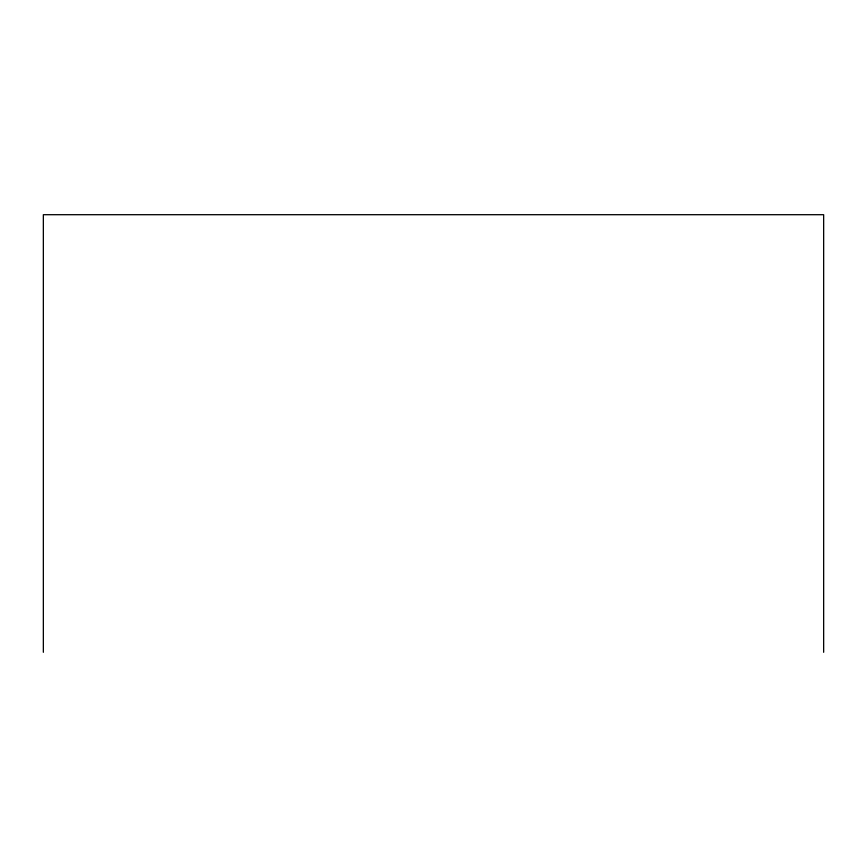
<?xml version="1.0" encoding="UTF-8"?>
<svg xmlns="http://www.w3.org/2000/svg" width="867" height="867" viewBox="0 0 867 867"><rect width="100%" height="100%" fill="white"/><g stroke="black" fill="none" stroke-linecap="round" stroke-linejoin="round"><path stroke-width="1.3" d="M823.65 652.298L823.65 214.702L43.35 214.702L43.35 652.298"/></g></svg>
